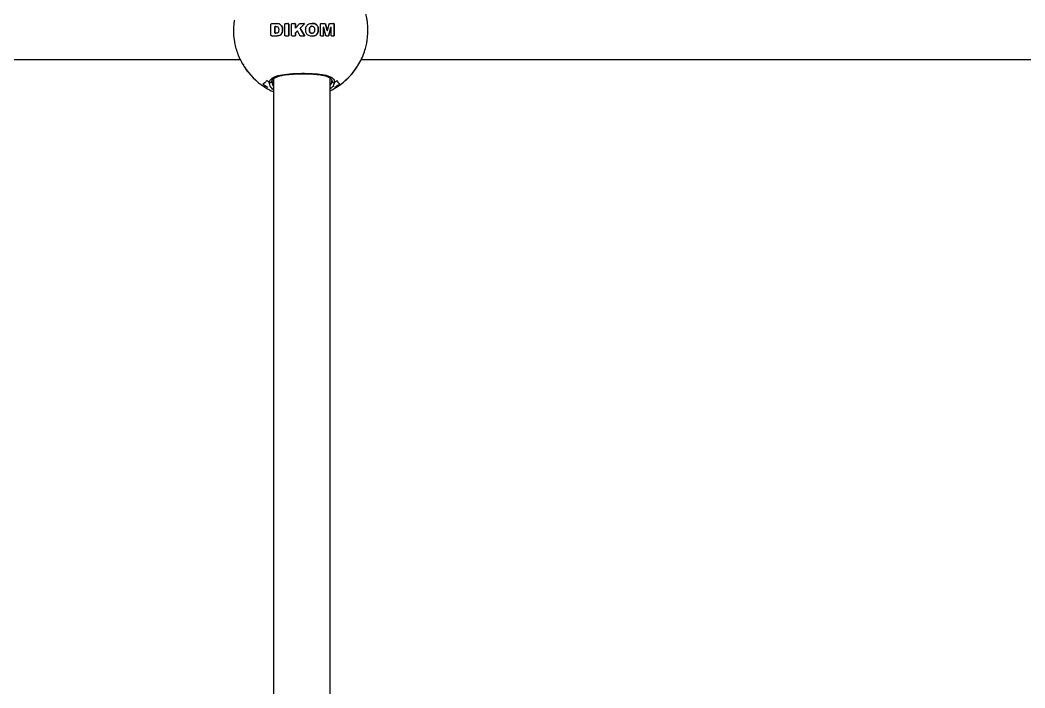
# Model space of a CAD drawing. Header units: millimetres. Extents: x -3650 to 2858, y -2899 to 2376.
# Drawn here: x 424.6 to 708.8, y 240.2 to 428.9 of the extents above; entities that cross this region are included whole.
import ezdxf

# ---------------------------------------------------------------- set-up
doc = ezdxf.new("R2010")
doc.units = ezdxf.units.MM
doc.layers.add('DIKOM_ОБЪЕКТ', color=7, linetype='Continuous')

msp = doc.modelspace()

# ---------------------------------------------------------------- linework, layer by layer
at = {"layer": 'DIKOM_ОБЪЕКТ'}
for p, q in [((495.59, 427.78), (495.69, 427.89)), ((495.59, 424.61), (495.59, 427.73)), ((495.69, 427.89), (495.8, 427.93)), ((495.8, 427.93), (495.89, 427.93)), ((495.89, 427.93), (497.23, 427.93)), ((496.7, 426.94), (496.7, 425.41)), ((496.7, 425.41), (496.7, 426.94)), ((496.7, 426.94), (496.7, 426.94)), ((496.94, 427.14), (496.94, 427.14)), ((496.95, 427.14), (497.13, 427.13)), ((496.96, 427.14), (496.96, 427.14)), ((497.23, 427.93), (497.94, 427.83)), ((497.94, 427.83), (497.23, 427.93)), ((497.54, 426.98), (497.63, 426.87)), ((497.94, 427.83), (498.09, 427.77)), ((498.09, 427.77), (497.94, 427.83)), ((497.94, 427.83), (497.94, 427.83)), ((498.09, 427.77), (498.61, 427.31)), ((498.6, 427.31), (498.09, 427.77)), ((498.09, 427.77), (498.09, 427.77)), ((498.8, 426.87), (498.6, 427.31)), ((498.6, 427.31), (498.61, 427.31)), ((498.61, 427.31), (498.8, 426.87)), ((498.8, 426.87), (498.88, 425.89)), ((498.88, 425.89), (498.8, 426.87)), ((498.8, 426.87), (498.8, 426.87)), ((499.51, 424.61), (499.51, 427.73)), ((499.71, 427.93), (500.41, 427.93)), ((500.61, 427.73), (500.61, 424.61)), ((500.61, 424.61), (500.61, 427.73)), ((500.61, 427.73), (500.61, 427.73)), ((501.41, 424.61), (501.41, 427.74)), ((501.61, 427.93), (502.3, 427.93)), ((502.5, 427.73), (502.5, 426.8)), ((502.5, 426.8), (502.5, 427.73)), ((502.5, 427.73), (502.5, 427.73)), ((502.5, 426.8), (502.5, 426.8)), ((502.57, 426.73), (502.58, 426.73)), ((502.64, 426.76), (503.52, 427.78)), ((503.85, 427.93), (504.89, 427.93)), ((503.91, 426.44), (503.91, 426.44)), ((503.94, 426.75), (504.95, 427.79)), ((503.94, 426.75), (503.95, 426.75)), ((504.95, 427.79), (503.95, 426.75)), ((504.95, 427.79), (504.95, 427.79)), ((506.48, 426.53), (506.48, 425.81)), ((506.48, 426.53), (506.48, 426.53)), ((506.48, 425.81), (506.48, 426.53)), ((506.65, 426.94), (506.65, 426.94)), ((506.92, 427.13), (506.92, 427.13)), ((507.18, 427.18), (507.18, 427.18)), ((507.86, 427.91), (507.19, 427.95)), ((507.86, 427.91), (507.86, 427.91)), ((507.9, 426.45), (507.89, 425.81)), ((508.9, 426.87), (508.9, 426.87)), ((509.56, 424.61), (509.56, 427.73)), ((509.76, 427.93), (510.77, 427.93)), ((510.43, 424.61), (510.43, 426.9)), ((510.43, 426.9), (510.44, 426.9)), ((510.44, 426.9), (510.44, 424.61)), ((510.46, 426.92), (510.46, 426.92)), ((511.06, 424.61), (510.49, 426.9)), ((511.46, 425.98), (511.01, 427.74)), ((511.02, 427.74), (511.47, 425.98)), ((511.56, 425.98), (512, 427.74)), ((512.53, 426.9), (511.95, 424.61)), ((511.95, 424.61), (512.53, 426.9)), ((512.25, 427.93), (513.25, 427.93)), ((512.53, 426.9), (512.53, 426.9)), ((512.56, 426.92), (512.55, 426.92)), ((512.58, 424.61), (512.58, 426.9)), ((513.44, 427.73), (513.45, 424.61)), ((513.44, 424.61), (513.44, 427.73)), ((513.44, 427.73), (513.44, 427.73)), ((495.6, 424.56), (495.59, 424.61)), ((495.81, 424.42), (495.68, 424.47)), ((495.89, 424.41), (495.81, 424.42)), ((497.24, 424.41), (495.89, 424.41)), ((496.7, 425.41), (496.7, 425.41)), ((496.93, 425.21), (496.93, 425.21)), ((497.33, 425.24), (496.95, 425.21)), ((496.96, 425.21), (496.96, 425.21)), ((497.37, 424.42), (497.24, 424.41)), ((497.25, 424.41), (497.37, 424.42)), ((497.9, 424.51), (497.37, 424.42)), ((497.37, 424.42), (497.89, 424.51)), ((497.37, 424.42), (497.37, 424.42)), ((497.89, 424.51), (497.9, 424.51)), ((498.75, 425.31), (498.88, 425.89)), ((498.75, 425.31), (498.76, 425.31)), ((498.88, 425.89), (498.76, 425.31)), ((498.88, 425.89), (498.88, 425.89)), ((500.41, 424.41), (499.71, 424.41)), ((500.61, 424.61), (500.61, 424.61)), ((502.3, 424.41), (501.61, 424.41)), ((502.5, 425.07), (502.5, 424.61)), ((502.5, 424.61), (502.5, 425.07)), ((502.5, 425.07), (502.5, 425.07)), ((502.5, 424.61), (502.5, 424.61)), ((502.93, 425.71), (502.64, 425.41)), ((502.64, 425.41), (502.93, 425.71)), ((502.64, 425.41), (502.64, 425.41)), ((502.93, 425.71), (502.93, 425.71)), ((503.03, 425.76), (503.03, 425.76)), ((503.72, 424.59), (503.16, 425.68)), ((504.95, 424.41), (504.01, 424.41)), ((505.04, 424.58), (505.04, 424.58)), ((506.48, 425.81), (506.6, 425.46)), ((506.48, 425.81), (506.48, 425.81)), ((506.61, 425.46), (506.48, 425.81)), ((506.6, 425.46), (506.61, 425.46)), ((507.16, 425.16), (507.17, 425.16)), ((507.2, 424.35), (507.87, 424.44)), ((507.89, 425.81), (507.77, 425.45)), ((507.87, 424.44), (507.87, 424.44)), ((508.87, 425.4), (508.88, 425.4)), ((510.24, 424.41), (509.76, 424.41)), ((510.43, 424.61), (510.44, 424.61)), ((511.71, 424.41), (511.31, 424.41)), ((511.46, 425.98), (511.47, 425.98)), ((511.51, 425.95), (511.51, 425.95)), ((511.95, 424.61), (511.95, 424.61)), ((513.25, 424.41), (512.77, 424.41)), ((513.44, 424.61), (513.45, 424.61)), ((221.08, 417.76), (486.89, 417.76)), ((521.08, 417.76), (786.89, 417.76)), ((487.77, 416.52), (487.85, 416.26)), ((487.96, 415.93), (488.01, 415.77)), ((496.33, 412.34), (496.33, 139.7)), ((512.33, 139.51), (512.33, 412.53)), ((495.39, 410.25), (495.11, 411.34)), ((495.91, 411.56), (495.93, 411.48)), ((512.8, 411.73), (512.83, 411.82)), ((513.59, 411.34), (513.27, 410.53)), ((514.16, 410.01), (513.65, 409.94)), ((514.24, 410.3), (514.24, 410.02))]:
    msp.add_line(p, q, dxfattribs=at)
for centre, radius, start, end in [((504, 426.01), 18.99, 212.6289, 237.3354), ((503.99, 426.01), 18.99, 302.6637, 327.372), ((504.17, 426.02), 18.67, 234.3734, 239.4081), ((504.28, 425.9), 17.2, 234.9338, 237.7835), ((504.34, 426.01), 17.34, 302.2231, 305.0508), ((504.15, 426.02), 18.67, 300.5919, 305.6266)]:
    msp.add_arc(centre, radius, start, end, dxfattribs=at)
for points, knots in [([(523.01, 426.02), (522.98, 426.85), (522.93, 428.01), (522.66, 429.72), (522.32, 431.18), (521.76, 432.88), (520.99, 434.61), (520, 436.34), (518.79, 438.02), (517.35, 439.6), (515.81, 440.97), (514.69, 441.71), (514.17, 442.04)], [0, 0, 0, 0, 0.129772, 0.183155, 0.271804, 0.364324, 0.464037, 0.568646, 0.677257, 0.789171, 0.9039, 1, 1, 1, 1]), ([(485.27, 428.9), (485.2, 428.58), (485.01, 427.69), (484.98, 425.7), (485.03, 423.92), (485.25, 422.99), (485.27, 422.89)], [0, 0, 0, 0, 0.172982, 0.481717, 0.944279, 1, 1, 1, 1]), ([(495.59, 427.73), (495.59, 427.74), (495.59, 427.76), (495.59, 427.78), (495.59, 427.78)], [0, 0, 0, 0, 0.53906, 1, 1, 1, 1]), ([(496.95, 427.14), (496.91, 427.13), (496.84, 427.13), (496.77, 427.08), (496.72, 427.01), (496.7, 426.96), (496.7, 426.94)], [0, 0, 0, 0, 0.323967, 0.603329, 0.807395, 1, 1, 1, 1]), ([(496.7, 426.94), (496.71, 426.96), (496.72, 427.01), (496.76, 427.07), (496.82, 427.11), (496.89, 427.14), (496.93, 427.14), (496.95, 427.14)], [0, 0, 0, 0, 0.193594, 0.386613, 0.591789, 0.825359, 1, 1, 1, 1]), ([(497.13, 427.13), (497.23, 427.11), (497.38, 427.08), (497.5, 427), (497.54, 426.98)], [0, 0, 0, 0, 0.709354, 1, 1, 1, 1]), ([(497.63, 426.87), (497.67, 426.8), (497.72, 426.71), (497.74, 426.61), (497.74, 426.59)], [0, 0, 0, 0, 0.786316, 1, 1, 1, 1]), ([(497.74, 426.59), (497.76, 426.33), (497.79, 426.02), (497.74, 425.71), (497.73, 425.66)], [0, 0, 0, 0, 0.827846, 1, 1, 1, 1]), ([(499.51, 427.73), (499.51, 427.76), (499.52, 427.8), (499.55, 427.86), (499.6, 427.9), (499.66, 427.93), (499.7, 427.93), (499.71, 427.93)], [0, 0, 0, 0, 0.210771, 0.421552, 0.633112, 0.853905, 1, 1, 1, 1]), ([(500.61, 427.73), (500.6, 427.76), (500.6, 427.8), (500.56, 427.86), (500.5, 427.91), (500.45, 427.93), (500.41, 427.93), (500.4, 427.93)], [0, 0, 0, 0, 0.219709, 0.43893, 0.666678, 0.904235, 1, 1, 1, 1]), ([(500.41, 427.93), (500.43, 427.93), (500.48, 427.92), (500.55, 427.88), (500.59, 427.82), (500.61, 427.77), (500.61, 427.74), (500.61, 427.73)], [0, 0, 0, 0, 0.240727, 0.481716, 0.721956, 0.953798, 1, 1, 1, 1]), ([(501.41, 427.74), (501.41, 427.76), (501.41, 427.8), (501.45, 427.86), (501.49, 427.9), (501.55, 427.93), (501.59, 427.93), (501.61, 427.93)], [0, 0, 0, 0, 0.207873, 0.41583, 0.622564, 0.831125, 1, 1, 1, 1]), ([(502.3, 427.93), (502.32, 427.93), (502.37, 427.92), (502.43, 427.89), (502.48, 427.83), (502.5, 427.78), (502.5, 427.74), (502.5, 427.73)], [0, 0, 0, 0, 0.228676, 0.457661, 0.687738, 0.916875, 1, 1, 1, 1]), ([(502.5, 427.73), (502.49, 427.76), (502.49, 427.8), (502.45, 427.87), (502.39, 427.91), (502.34, 427.93), (502.31, 427.93), (502.3, 427.93)], [0, 0, 0, 0, 0.224393, 0.448673, 0.676076, 0.906622, 1, 1, 1, 1]), ([(502.5, 426.8), (502.5, 426.8), (502.51, 426.78), (502.52, 426.76), (502.53, 426.74), (502.56, 426.73), (502.58, 426.73), (502.61, 426.73), (502.62, 426.74), (502.63, 426.75), (502.64, 426.76)], [0, 0, 0, 0, 0.130845, 0.261965, 0.393794, 0.527692, 0.66263, 0.797391, 0.930353, 1, 1, 1, 1]), ([(502.57, 426.73), (502.57, 426.73), (502.56, 426.73), (502.54, 426.73), (502.52, 426.75), (502.51, 426.77), (502.5, 426.79), (502.5, 426.8), (502.5, 426.8)], [0, 0, 0, 0, 0.053744, 0.263047, 0.474553, 0.685033, 0.89329, 1, 1, 1, 1]), ([(503.52, 427.78), (503.56, 427.82), (503.64, 427.89), (503.76, 427.93), (503.83, 427.93), (503.85, 427.93)], [0, 0, 0, 0, 0.427552, 0.855209, 1, 1, 1, 1]), ([(503.91, 426.44), (503.9, 426.47), (503.87, 426.52), (503.87, 426.62), (503.9, 426.7), (503.93, 426.74), (503.94, 426.75)], [0, 0, 0, 0, 0.274406, 0.548678, 0.822447, 1, 1, 1, 1]), ([(503.95, 426.75), (503.93, 426.73), (503.89, 426.68), (503.87, 426.58), (503.88, 426.5), (503.9, 426.46), (503.91, 426.44)], [0, 0, 0, 0, 0.273539, 0.546885, 0.820533, 1, 1, 1, 1]), ([(503.91, 426.44), (504.1, 426.13), (504.48, 425.51), (504.86, 424.89), (505.04, 424.58)], [0, 0, 0, 0, 0.498636, 1, 1, 1, 1]), ([(505.04, 424.58), (504.85, 424.89), (504.48, 425.51), (504.1, 426.13), (503.91, 426.44)], [0, 0, 0, 0, 0.498586, 1, 1, 1, 1]), ([(504.89, 427.93), (504.9, 427.93), (504.92, 427.93), (504.94, 427.91), (504.96, 427.89), (504.97, 427.86), (504.97, 427.84), (504.97, 427.81), (504.96, 427.8), (504.95, 427.79)], [0, 0, 0, 0, 0.147056, 0.294149, 0.441419, 0.590416, 0.739978, 0.88992, 1, 1, 1, 1]), ([(504.95, 427.79), (504.95, 427.8), (504.97, 427.81), (504.97, 427.84), (504.97, 427.87), (504.96, 427.9), (504.93, 427.92), (504.91, 427.93), (504.89, 427.93), (504.89, 427.93)], [0, 0, 0, 0, 0.14957, 0.298642, 0.449124, 0.59863, 0.748292, 0.896889, 1, 1, 1, 1]), ([(505.46, 425.5), (505.42, 425.85), (505.36, 426.31), (505.44, 426.75), (505.46, 426.85)], [0, 0, 0, 0, 0.776351, 1, 1, 1, 1]), ([(505.46, 426.85), (505.52, 427.02), (505.65, 427.34), (506, 427.69), (506.28, 427.82), (506.42, 427.88)], [0, 0, 0, 0, 0.356973, 0.695153, 1, 1, 1, 1]), ([(506.42, 427.88), (506.73, 427.94), (507.22, 428.03), (507.69, 427.94), (507.86, 427.91)], [0, 0, 0, 0, 0.646386, 1, 1, 1, 1]), ([(506.65, 426.94), (506.6, 426.85), (506.52, 426.72), (506.49, 426.58), (506.48, 426.53)], [0, 0, 0, 0, 0.667002, 1, 1, 1, 1]), ([(506.48, 426.53), (506.51, 426.62), (506.54, 426.77), (506.63, 426.9), (506.65, 426.94)], [0, 0, 0, 0, 0.667011, 1, 1, 1, 1]), ([(506.92, 427.13), (506.85, 427.09), (506.75, 427.04), (506.67, 426.96), (506.65, 426.94)], [0, 0, 0, 0, 0.69885, 1, 1, 1, 1]), ([(506.65, 426.94), (506.71, 426.99), (506.79, 427.07), (506.89, 427.11), (506.92, 427.13)], [0, 0, 0, 0, 0.698839, 1, 1, 1, 1]), ([(506.92, 427.13), (507, 427.15), (507.14, 427.19), (507.28, 427.17), (507.34, 427.16)], [0, 0, 0, 0, 0.581675, 1, 1, 1, 1]), ([(507.18, 427.17), (507.15, 427.17), (507.06, 427.18), (506.98, 427.15), (506.92, 427.13)], [0, 0, 0, 0, 0.329224, 1, 1, 1, 1]), ([(507.34, 427.16), (507.43, 427.12), (507.57, 427.07), (507.68, 426.97), (507.72, 426.94)], [0, 0, 0, 0, 0.662514, 1, 1, 1, 1]), ([(507.72, 426.94), (507.77, 426.86), (507.87, 426.71), (507.89, 426.53), (507.9, 426.45)], [0, 0, 0, 0, 0.548993, 1, 1, 1, 1]), ([(507.86, 427.91), (508.02, 427.84), (508.34, 427.72), (508.71, 427.34), (508.84, 427.03), (508.9, 426.87)], [0, 0, 0, 0, 0.338161, 0.676383, 1, 1, 1, 1]), ([(508.9, 426.87), (508.84, 427.03), (508.71, 427.35), (508.33, 427.72), (508.02, 427.84), (507.86, 427.91)], [0, 0, 0, 0, 0.330568, 0.660915, 1, 1, 1, 1]), ([(508.87, 425.4), (508.93, 425.76), (509.01, 426.25), (508.92, 426.74), (508.9, 426.87)], [0, 0, 0, 0, 0.724681, 1, 1, 1, 1]), ([(508.9, 426.87), (508.95, 426.51), (509.01, 426.02), (508.91, 425.53), (508.88, 425.4)], [0, 0, 0, 0, 0.724271, 1, 1, 1, 1]), ([(509.56, 427.73), (509.56, 427.76), (509.56, 427.8), (509.59, 427.85), (509.63, 427.9), (509.69, 427.93), (509.73, 427.93), (509.76, 427.93)], [0, 0, 0, 0, 0.191176, 0.38157, 0.580641, 0.791035, 1, 1, 1, 1]), ([(510.43, 426.9), (510.43, 426.9), (510.44, 426.9), (510.44, 426.91), (510.45, 426.92), (510.45, 426.92), (510.46, 426.92), (510.46, 426.92)], [0, 0, 0, 0, 0.229803, 0.45508, 0.695904, 0.951917, 1, 1, 1, 1]), ([(510.49, 426.9), (510.48, 426.9), (510.48, 426.91), (510.47, 426.91), (510.47, 426.92), (510.46, 426.92), (510.45, 426.91), (510.44, 426.91), (510.44, 426.9), (510.44, 426.9), (510.44, 426.9)], [0, 0, 0, 0, 0.123158, 0.246759, 0.377639, 0.517823, 0.663725, 0.809713, 0.948693, 1, 1, 1, 1]), ([(510.77, 427.93), (510.8, 427.93), (510.86, 427.92), (510.94, 427.87), (511, 427.81), (511.01, 427.76), (511.02, 427.74)], [0, 0, 0, 0, 0.284741, 0.570426, 0.836459, 1, 1, 1, 1]), ([(512, 427.74), (512.02, 427.77), (512.05, 427.83), (512.12, 427.9), (512.19, 427.93), (512.24, 427.93), (512.25, 427.93)], [0, 0, 0, 0, 0.289933, 0.578724, 0.898335, 1, 1, 1, 1]), ([(512.58, 426.9), (512.58, 426.9), (512.58, 426.9), (512.57, 426.91), (512.57, 426.91), (512.56, 426.92), (512.55, 426.92), (512.54, 426.91), (512.53, 426.91), (512.53, 426.9), (512.53, 426.9)], [0, 0, 0, 0, 0.113674, 0.22759, 0.349139, 0.485901, 0.640439, 0.806065, 0.963957, 1, 1, 1, 1]), ([(512.53, 426.9), (512.53, 426.9), (512.53, 426.91), (512.54, 426.91), (512.55, 426.92), (512.55, 426.92), (512.55, 426.92)], [0, 0, 0, 0, 0.297378, 0.590974, 0.922178, 1, 1, 1, 1]), ([(513.44, 427.73), (513.44, 427.75), (513.43, 427.79), (513.4, 427.85), (513.36, 427.89), (513.31, 427.92), (513.27, 427.93), (513.24, 427.93)], [0, 0, 0, 0, 0.18018, 0.360149, 0.545059, 0.754372, 1, 1, 1, 1]), ([(513.25, 427.93), (513.28, 427.93), (513.33, 427.92), (513.39, 427.87), (513.43, 427.81), (513.44, 427.76), (513.44, 427.74), (513.44, 427.73)], [0, 0, 0, 0, 0.322334, 0.547404, 0.773833, 0.968939, 1, 1, 1, 1]), ([(495.68, 424.47), (495.66, 424.48), (495.63, 424.51), (495.61, 424.55), (495.6, 424.56)], [0, 0, 0, 0, 0.555207, 1, 1, 1, 1]), ([(496.7, 425.41), (496.7, 425.39), (496.71, 425.34), (496.75, 425.28), (496.81, 425.24), (496.87, 425.21), (496.91, 425.21), (496.93, 425.21)], [0, 0, 0, 0, 0.194862, 0.389581, 0.596342, 0.83217, 1, 1, 1, 1]), ([(496.95, 425.21), (496.92, 425.21), (496.85, 425.22), (496.77, 425.27), (496.72, 425.33), (496.71, 425.38), (496.7, 425.41), (496.7, 425.41)], [0, 0, 0, 0, 0.309809, 0.579042, 0.779695, 0.961005, 1, 1, 1, 1]), ([(497.62, 425.43), (497.57, 425.37), (497.48, 425.29), (497.37, 425.25), (497.33, 425.24)], [0, 0, 0, 0, 0.61745, 1, 1, 1, 1]), ([(497.73, 425.66), (497.71, 425.6), (497.69, 425.52), (497.64, 425.45), (497.62, 425.43)], [0, 0, 0, 0, 0.688471, 1, 1, 1, 1]), ([(497.89, 424.51), (498.07, 424.6), (498.42, 424.78), (498.64, 425.13), (498.75, 425.31)], [0, 0, 0, 0, 0.489719, 1, 1, 1, 1]), ([(498.76, 425.31), (498.66, 425.15), (498.47, 424.84), (498.13, 424.61), (497.94, 424.53), (497.9, 424.51)], [0, 0, 0, 0, 0.445477, 0.889244, 1, 1, 1, 1]), ([(499.71, 424.41), (499.69, 424.42), (499.64, 424.42), (499.58, 424.45), (499.54, 424.5), (499.51, 424.56), (499.51, 424.6), (499.51, 424.61)], [0, 0, 0, 0, 0.220219, 0.44086, 0.651217, 0.848105, 1, 1, 1, 1]), ([(500.61, 424.61), (500.61, 424.59), (500.6, 424.55), (500.57, 424.49), (500.52, 424.44), (500.46, 424.42), (500.43, 424.41), (500.41, 424.41)], [0, 0, 0, 0, 0.206724, 0.412669, 0.625956, 0.848856, 1, 1, 1, 1]), ([(500.41, 424.41), (500.43, 424.42), (500.48, 424.42), (500.54, 424.46), (500.59, 424.51), (500.61, 424.57), (500.61, 424.6), (500.61, 424.61)], [0, 0, 0, 0, 0.228776, 0.4577, 0.68529, 0.905055, 1, 1, 1, 1]), ([(501.61, 424.41), (501.59, 424.41), (501.54, 424.42), (501.48, 424.45), (501.44, 424.5), (501.41, 424.55), (501.41, 424.59), (501.41, 424.61)], [0, 0, 0, 0, 0.208241, 0.416866, 0.621431, 0.82045, 1, 1, 1, 1]), ([(502.5, 424.61), (502.5, 424.59), (502.5, 424.55), (502.46, 424.49), (502.41, 424.44), (502.36, 424.42), (502.32, 424.41), (502.3, 424.41)], [0, 0, 0, 0, 0.209295, 0.41856, 0.630818, 0.84564, 1, 1, 1, 1]), ([(502.3, 424.41), (502.32, 424.42), (502.37, 424.42), (502.43, 424.45), (502.47, 424.5), (502.5, 424.56), (502.5, 424.6), (502.5, 424.61)], [0, 0, 0, 0, 0.214874, 0.429702, 0.645466, 0.860083, 1, 1, 1, 1]), ([(502.64, 425.41), (502.61, 425.37), (502.54, 425.3), (502.51, 425.17), (502.5, 425.09), (502.5, 425.07)], [0, 0, 0, 0, 0.404724, 0.809885, 1, 1, 1, 1]), ([(502.5, 425.07), (502.5, 425.12), (502.51, 425.22), (502.57, 425.34), (502.62, 425.4), (502.64, 425.41)], [0, 0, 0, 0, 0.401038, 0.801944, 1, 1, 1, 1]), ([(503.16, 425.68), (503.15, 425.69), (503.13, 425.72), (503.09, 425.75), (503.04, 425.76), (502.99, 425.75), (502.96, 425.74), (502.94, 425.72), (502.93, 425.71)], [0, 0, 0, 0, 0.180031, 0.359761, 0.540754, 0.72332, 0.906517, 1, 1, 1, 1]), ([(502.93, 425.71), (502.94, 425.72), (502.97, 425.75), (503, 425.76), (503.03, 425.76), (503.03, 425.76)], [0, 0, 0, 0, 0.43136, 0.863113, 1, 1, 1, 1]), ([(504.01, 424.41), (503.97, 424.42), (503.89, 424.43), (503.79, 424.49), (503.74, 424.56), (503.72, 424.59)], [0, 0, 0, 0, 0.330778, 0.661392, 1, 1, 1, 1]), ([(504.94, 424.41), (504.96, 424.42), (504.98, 424.42), (505.02, 424.44), (505.04, 424.48), (505.05, 424.51), (505.05, 424.55), (505.04, 424.57), (505.04, 424.58)], [0, 0, 0, 0, 0.171672, 0.343164, 0.514913, 0.687599, 0.861481, 1, 1, 1, 1]), ([(505.04, 424.58), (505.05, 424.57), (505.06, 424.55), (505.06, 424.51), (505.04, 424.47), (505.01, 424.44), (504.98, 424.42), (504.96, 424.42), (504.95, 424.41)], [0, 0, 0, 0, 0.174006, 0.347481, 0.521567, 0.69528, 0.867547, 1, 1, 1, 1]), ([(506.32, 424.51), (506.18, 424.57), (505.9, 424.71), (505.6, 425.07), (505.51, 425.36), (505.46, 425.5)], [0, 0, 0, 0, 0.337043, 0.674113, 1, 1, 1, 1]), ([(507.87, 424.44), (507.63, 424.39), (507.11, 424.29), (506.59, 424.43), (506.32, 424.51)], [0, 0, 0, 0, 0.468633, 1, 1, 1, 1]), ([(506.6, 425.46), (506.65, 425.4), (506.75, 425.28), (506.95, 425.18), (507.1, 425.17), (507.16, 425.16)], [0, 0, 0, 0, 0.346855, 0.693564, 1, 1, 1, 1]), ([(507.23, 425.16), (507.15, 425.16), (507, 425.16), (506.78, 425.27), (506.66, 425.38), (506.61, 425.45), (506.61, 425.46)], [0, 0, 0, 0, 0.320662, 0.64139, 0.961024, 1, 1, 1, 1]), ([(507.77, 425.45), (507.72, 425.4), (507.63, 425.28), (507.43, 425.18), (507.29, 425.17), (507.23, 425.16)], [0, 0, 0, 0, 0.348194, 0.69633, 1, 1, 1, 1]), ([(508.88, 425.4), (508.8, 425.23), (508.63, 424.91), (508.25, 424.59), (507.98, 424.48), (507.87, 424.44)], [0, 0, 0, 0, 0.378608, 0.75702, 1, 1, 1, 1]), ([(507.87, 424.44), (508.04, 424.51), (508.37, 424.66), (508.71, 425.03), (508.83, 425.3), (508.87, 425.4)], [0, 0, 0, 0, 0.385601, 0.771372, 1, 1, 1, 1]), ([(509.76, 424.41), (509.73, 424.42), (509.69, 424.42), (509.63, 424.46), (509.58, 424.51), (509.56, 424.57), (509.56, 424.6), (509.56, 424.61)], [0, 0, 0, 0, 0.228479, 0.45675, 0.683265, 0.900262, 1, 1, 1, 1]), ([(510.23, 424.41), (510.26, 424.41), (510.3, 424.42), (510.36, 424.45), (510.4, 424.5), (510.43, 424.56), (510.43, 424.6), (510.43, 424.61)], [0, 0, 0, 0, 0.217211, 0.434704, 0.640423, 0.831118, 1, 1, 1, 1]), ([(510.44, 424.61), (510.43, 424.59), (510.43, 424.55), (510.41, 424.5), (510.37, 424.45), (510.32, 424.42), (510.27, 424.41), (510.24, 424.41), (510.24, 424.41)], [0, 0, 0, 0, 0.181827, 0.363855, 0.54592, 0.735425, 0.937697, 1, 1, 1, 1]), ([(511.31, 424.41), (511.28, 424.42), (511.22, 424.42), (511.14, 424.47), (511.08, 424.54), (511.07, 424.59), (511.06, 424.61)], [0, 0, 0, 0, 0.284025, 0.568265, 0.844247, 1, 1, 1, 1]), ([(511.51, 425.95), (511.51, 425.95), (511.5, 425.95), (511.49, 425.95), (511.47, 425.96), (511.46, 425.97), (511.46, 425.98), (511.46, 425.98)], [0, 0, 0, 0, 0.019186, 0.319505, 0.619066, 0.896444, 1, 1, 1, 1]), ([(511.47, 425.98), (511.47, 425.98), (511.47, 425.97), (511.48, 425.96), (511.5, 425.95), (511.52, 425.95), (511.53, 425.95), (511.55, 425.96), (511.56, 425.97), (511.56, 425.98), (511.56, 425.98)], [0, 0, 0, 0, 0.12038, 0.240373, 0.369895, 0.510819, 0.660716, 0.810196, 0.948254, 1, 1, 1, 1]), ([(511.7, 424.41), (511.73, 424.42), (511.79, 424.42), (511.87, 424.47), (511.93, 424.54), (511.94, 424.59), (511.95, 424.61)], [0, 0, 0, 0, 0.282062, 0.56504, 0.82283, 1, 1, 1, 1]), ([(511.95, 424.61), (511.94, 424.58), (511.93, 424.53), (511.88, 424.47), (511.81, 424.43), (511.75, 424.41), (511.72, 424.41), (511.71, 424.41)], [0, 0, 0, 0, 0.216572, 0.432804, 0.660038, 0.912358, 1, 1, 1, 1]), ([(512.77, 424.41), (512.74, 424.42), (512.69, 424.43), (512.62, 424.49), (512.59, 424.55), (512.58, 424.59), (512.58, 424.61)], [0, 0, 0, 0, 0.320895, 0.609219, 0.826725, 1, 1, 1, 1]), ([(513.45, 424.61), (513.44, 424.6), (513.44, 424.56), (513.42, 424.5), (513.38, 424.46), (513.33, 424.43), (513.28, 424.41), (513.26, 424.41), (513.25, 424.41)], [0, 0, 0, 0, 0.169234, 0.338394, 0.511739, 0.706855, 0.934128, 1, 1, 1, 1]), ([(513.25, 424.41), (513.27, 424.42), (513.32, 424.42), (513.39, 424.47), (513.43, 424.52), (513.44, 424.58), (513.44, 424.61), (513.44, 424.61)], [0, 0, 0, 0, 0.30097, 0.521284, 0.742643, 0.930861, 1, 1, 1, 1]), ([(514.17, 410), (514.34, 410.1), (515.17, 410.58), (516.51, 411.68), (518.16, 413.27), (519.58, 415.06), (520.76, 416.96), (521.66, 418.91), (522.28, 420.72), (522.66, 422.34), (522.94, 424.05), (522.98, 425.28), (523.01, 426.02)], [0, 0, 0, 0, 0.030467, 0.151116, 0.271211, 0.390418, 0.508028, 0.62228, 0.727326, 0.807508, 0.883349, 1, 1, 1, 1]), ([(485.26, 422.89), (485.27, 422.77), (485.38, 422.1), (485.68, 420.86), (486.24, 419.16), (486.97, 417.48), (487.61, 416.42), (487.92, 415.9)], [0, 0, 0, 0, 0.046682, 0.271628, 0.506413, 0.759425, 1, 1, 1, 1]), ([(487.92, 415.9), (487.95, 415.85), (488.32, 415.19), (488.92, 414.39), (489.55, 413.7), (489.71, 413.53)], [0, 0, 0, 0, 0.062762, 0.758358, 1, 1, 1, 1]), ([(495.11, 411.34), (495.12, 411.4), (495.23, 411.88), (495.95, 412.68), (498.01, 413.4), (500.45, 413.73), (503.11, 413.87), (505.89, 413.89), (508.84, 413.74), (511.28, 413.36), (512.94, 412.68), (513.54, 411.94), (513.58, 411.46), (513.59, 411.34)], [0, 0, 0, 0, 0.01618, 0.139893, 0.255653, 0.364056, 0.435115, 0.541736, 0.648232, 0.754187, 0.859595, 0.967107, 1, 1, 1, 1]), ([(495.94, 411.84), (495.97, 411.92), (496.03, 412.11), (496.42, 412.46), (497.09, 412.83), (498.05, 413.16), (499.25, 413.41), (500.66, 413.58), (502.21, 413.69), (503.31, 413.73), (503.88, 413.73), (503.9, 413.73)], [0, 0, 0, 0, 0.077585, 0.206864, 0.330326, 0.461851, 0.594337, 0.726337, 0.861281, 0.995181, 1, 1, 1, 1]), ([(503.9, 413.73), (504.43, 413.74), (505.52, 413.74), (507.11, 413.69), (508.62, 413.58), (509.96, 413.4), (511.08, 413.15), (511.93, 412.83), (512.5, 412.46), (512.77, 412.07), (512.87, 411.87), (512.83, 411.71), (512.83, 411.71)], [0, 0, 0, 0, 0.108838, 0.222114, 0.334391, 0.445412, 0.555647, 0.663691, 0.771981, 0.880323, 0.998514, 1, 1, 1, 1]), ([(494.4, 411.82), (494.22, 411.57), (493.85, 411.08), (493.48, 410.92), (493.29, 410.84)], [0, 0, 0, 0, 0.496486, 1, 1, 1, 1]), ([(494.4, 411.82), (494.22, 411.57), (493.85, 411.08), (493.48, 410.92), (493.29, 410.84)], [0, 0, 0, 0, 0.496486, 1, 1, 1, 1]), ([(493.63, 410.13), (493.81, 410), (494.6, 409.45), (495.51, 408.95), (496.28, 408.66), (496.33, 408.64)], [0, 0, 0, 0, 0.20463, 0.944004, 1, 1, 1, 1]), ([(495.11, 411.34), (495.16, 411.32), (495.25, 411.27), (495.42, 411.27), (495.57, 411.31), (495.71, 411.4), (495.81, 411.54), (495.86, 411.69), (495.87, 411.78), (495.87, 411.82)], [0, 0, 0, 0, 0.145321, 0.290812, 0.434625, 0.5821, 0.738535, 0.906206, 1, 1, 1, 1]), ([(495.87, 411.82), (495.86, 411.75), (495.85, 411.62), (495.75, 411.45), (495.61, 411.33), (495.44, 411.27), (495.27, 411.27), (495.17, 411.31), (495.12, 411.34), (495.11, 411.34)], [0, 0, 0, 0, 0.177678, 0.355425, 0.528419, 0.689299, 0.83886, 0.982999, 1, 1, 1, 1]), ([(496.33, 409.21), (495.95, 409.49), (495.47, 409.83), (495.4, 410.18), (495.39, 410.25)], [0, 0, 0, 0, 0.79584, 1, 1, 1, 1]), ([(495.85, 411.53), (495.84, 411.56), (495.83, 411.61), (495.86, 411.66), (495.88, 411.69)], [0, 0, 0, 0, 0.451593, 1, 1, 1, 1]), ([(495.93, 411.48), (495.89, 411.14), (495.85, 410.74), (496.27, 410.35), (496.33, 410.29)], [0, 0, 0, 0, 0.854474, 1, 1, 1, 1]), ([(512.33, 410.52), (512.36, 410.54), (512.82, 410.95), (512.81, 411.35), (512.8, 411.73)], [0, 0, 0, 0, 0.065531, 1, 1, 1, 1]), ([(513.27, 410.53), (513.24, 410.41), (513.16, 410.06), (512.66, 409.72), (512.33, 409.49)], [0, 0, 0, 0, 0.340179, 1, 1, 1, 1]), ([(512.33, 408.97), (512.45, 409.02), (513.1, 409.29), (513.69, 409.68), (514.17, 410)], [0, 0, 0, 0, 0.180742, 1, 1, 1, 1]), ([(512.83, 411.82), (512.84, 411.75), (512.85, 411.62), (512.95, 411.45), (513.09, 411.33), (513.26, 411.27), (513.43, 411.27), (513.53, 411.31), (513.58, 411.34), (513.59, 411.34)], [0, 0, 0, 0, 0.177692, 0.355454, 0.528379, 0.689374, 0.838838, 0.983092, 1, 1, 1, 1]), ([(513.59, 411.34), (513.54, 411.32), (513.45, 411.27), (513.28, 411.27), (513.13, 411.31), (512.99, 411.4), (512.89, 411.54), (512.84, 411.69), (512.83, 411.78), (512.83, 411.82)], [0, 0, 0, 0, 0.145328, 0.290716, 0.43464, 0.582122, 0.738497, 0.906212, 1, 1, 1, 1]), ([(515.02, 410.84), (514.9, 410.92), (514.66, 411.08), (514.42, 411.57), (514.3, 411.82)], [0, 0, 0, 0, 0.49657, 1, 1, 1, 1]), ([(515.02, 410.84), (514.9, 410.92), (514.66, 411.08), (514.42, 411.57), (514.3, 411.82)], [0, 0, 0, 0, 0.49657, 1, 1, 1, 1])]:
    msp.add_open_spline(points, degree=3, knots=knots, dxfattribs=at)

doc.saveas('drawing.dxf')
